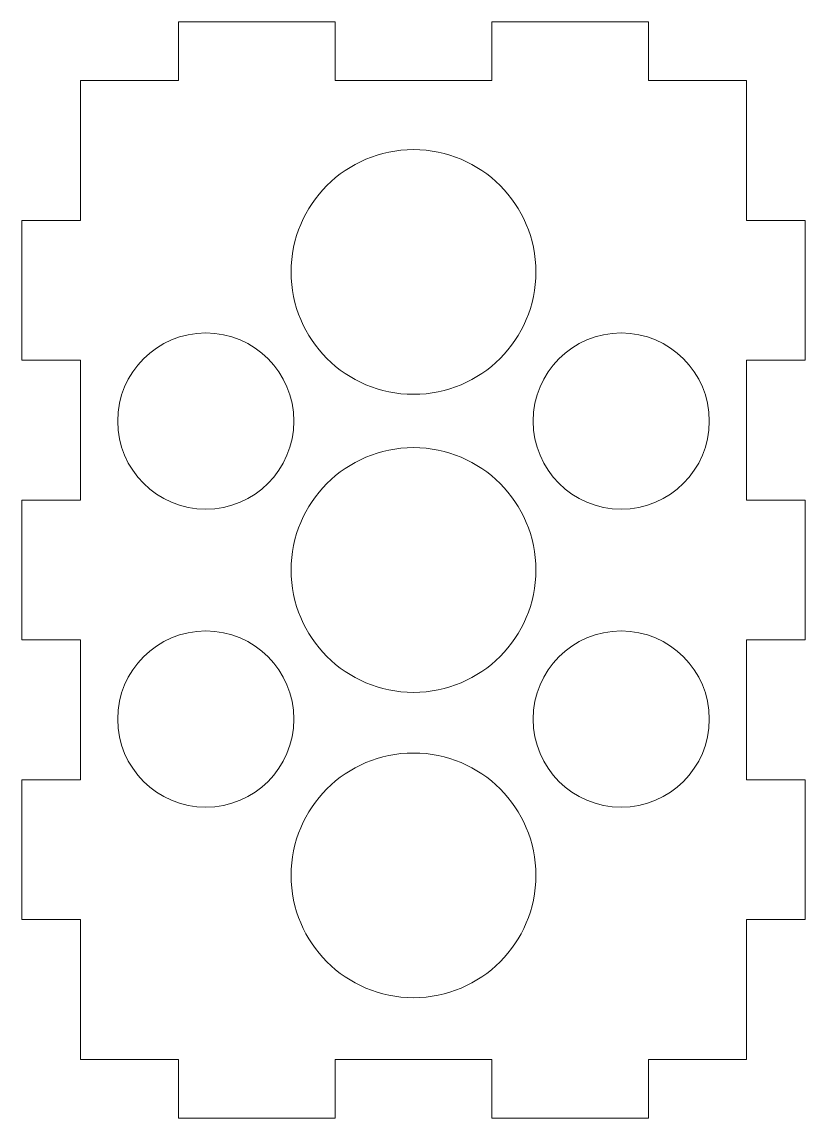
# Model space of a CAD drawing. Header units: millimetres. Extents: x -80 to 0, y 0 to 112.
import ezdxf

# ---------------------------------------------------------------- set-up
doc = ezdxf.new("R2010")
doc.units = ezdxf.units.MM

msp = doc.modelspace()

# ---------------------------------------------------------------- linework, layer by layer
at = {"color": 7, "linetype": 'Continuous', "lineweight": 15}
for p, q in [((-48, 112), (-64, 112)), ((-64, 106), (-64, 112)), ((-48, 106), (-48, 112)), ((-16, 112), (-32, 112)), ((-32, 106), (-32, 112)), ((-16, 106), (-16, 112)), ((-64, 106), (-74, 106)), ((-74, 106), (-74, 91.71)), ((-32, 106), (-48, 106)), ((-6, 106), (-16, 106)), ((-6, 106), (-6, 91.71)), ((-74, 91.71), (-80, 91.71)), ((-80, 91.71), (-80, 77.43)), ((-6, 91.71), (0, 91.71)), ((0, 77.43), (0, 91.71)), ((-74, 77.43), (-80, 77.43)), ((-74, 77.43), (-74, 63.14)), ((-6, 77.43), (-6, 63.14)), ((-6, 77.43), (0, 77.43)), ((-74, 63.14), (-80, 63.14)), ((-80, 63.14), (-80, 48.86)), ((-6, 63.14), (0, 63.14)), ((0, 48.86), (0, 63.14)), ((-74, 48.86), (-80, 48.86)), ((-74, 48.86), (-74, 34.57)), ((-6, 48.86), (-6, 34.57)), ((-6, 48.86), (0, 48.86)), ((-74, 34.57), (-80, 34.57)), ((-80, 34.57), (-80, 20.29)), ((-6, 34.57), (0, 34.57)), ((0, 20.29), (0, 34.57)), ((-74, 20.29), (-80, 20.29)), ((-74, 20.29), (-74, 6)), ((-6, 20.29), (-6, 6)), ((-6, 20.29), (0, 20.29)), ((-74, 6), (-64, 6)), ((-64, 6), (-64, 0)), ((-48, 6), (-48, 0)), ((-48, 6), (-32, 6)), ((-32, 6), (-32, 0)), ((-16, 6), (-16, 0)), ((-16, 6), (-6, 6)), ((-64, 0), (-48, 0)), ((-32, 0), (-16, 0))]:
    msp.add_line(p, q, dxfattribs=at)
for centre, radius in [((-40, 86.45), 12.5), ((-61.22, 71.22), 9), ((-18.78, 71.22), 9), ((-40, 56), 12.5), ((-61.22, 40.77), 9), ((-18.78, 40.77), 9), ((-40, 24.8), 12.5)]:
    msp.add_circle(centre, radius, dxfattribs=at)

doc.saveas('drawing.dxf')
